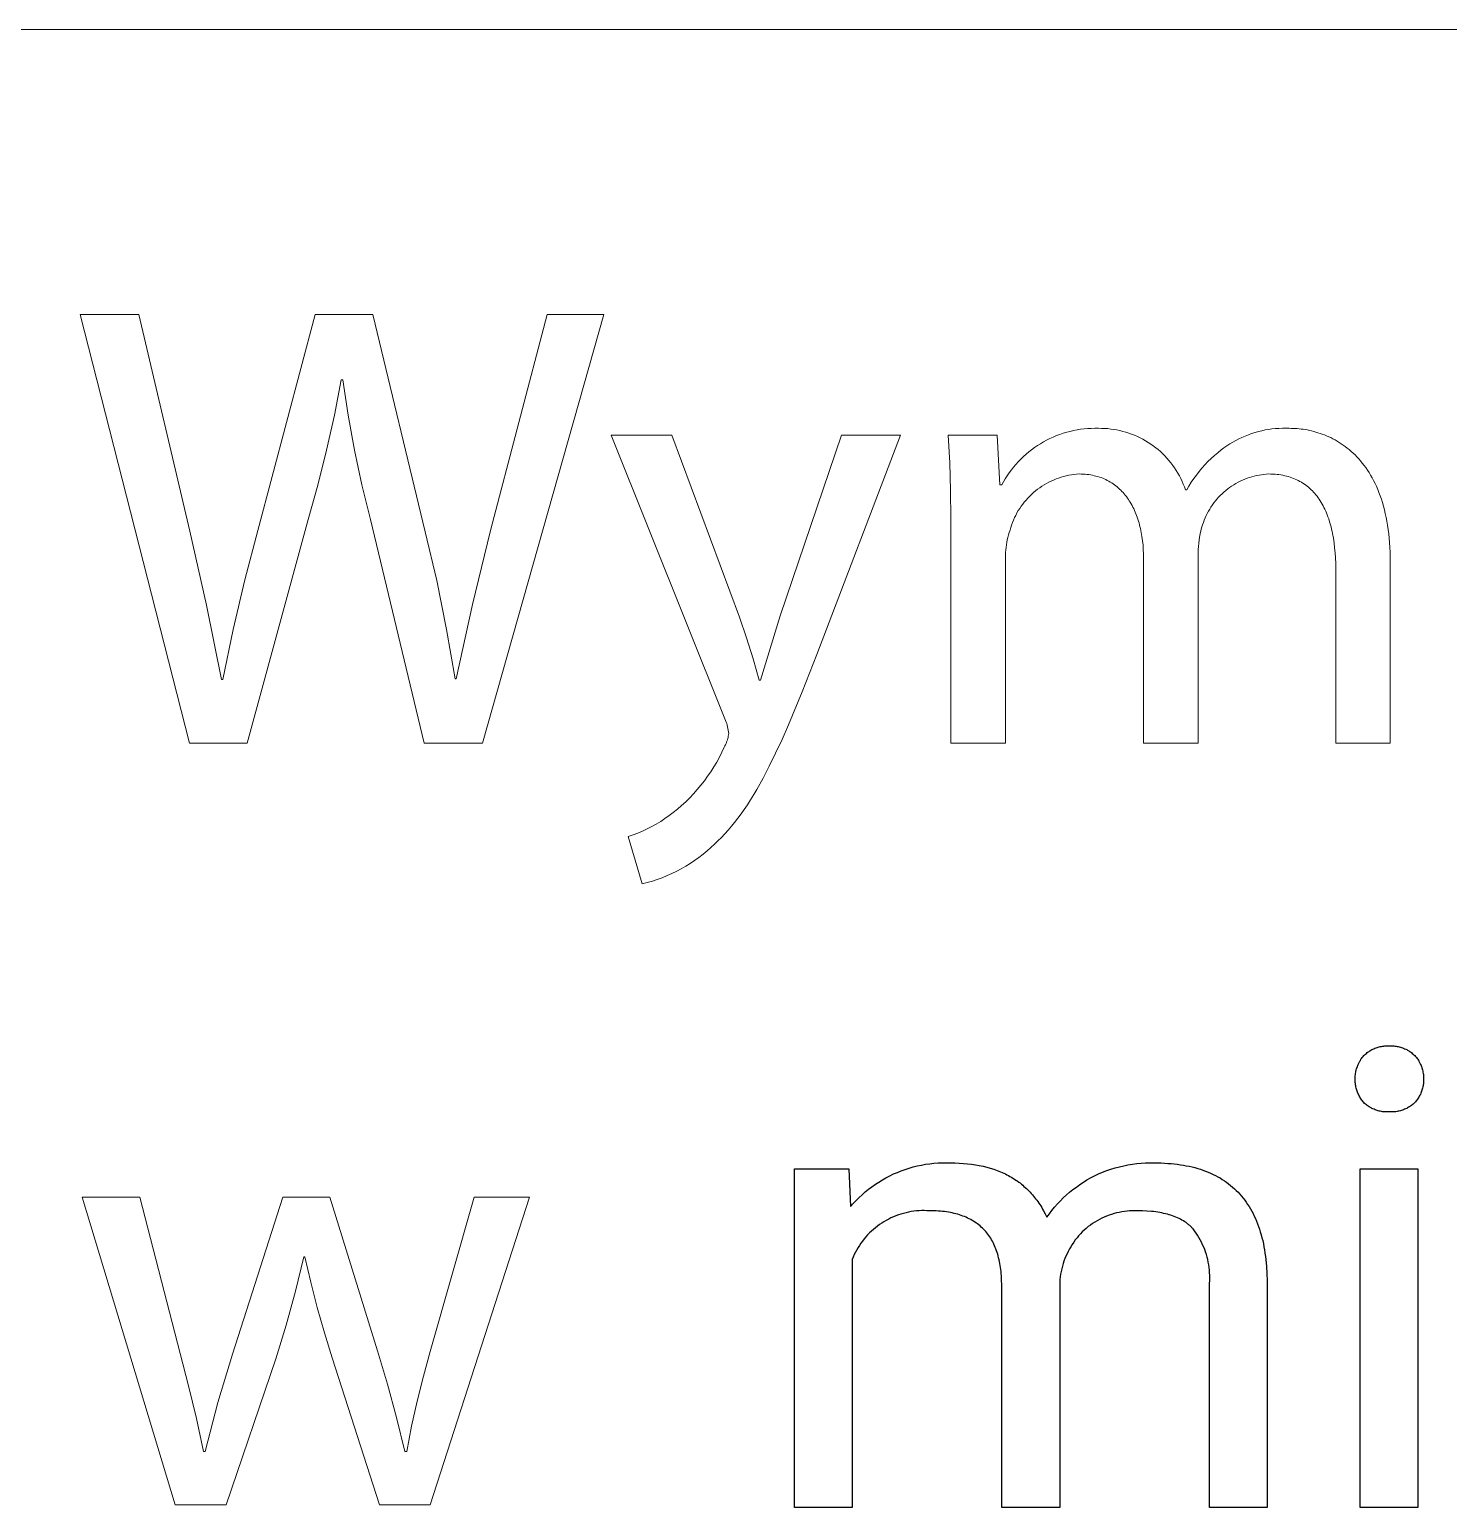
# Model space of a CAD drawing. Header units: millimetres. Extents: x 974 to 5700, y -47 to 3256.
# Drawn here: x 5306.8 to 5412.4, y 371.8 to 481.8 of the extents above; entities that cross this region are included whole.
import ezdxf

# ---------------------------------------------------------------- set-up
doc = ezdxf.new("R2010")
doc.units = ezdxf.units.MM
doc.header["$MEASUREMENT"] = 0
doc.layers.add('Domyślny', color=7, linetype='Continuous', true_color=0x000000)

msp = doc.modelspace()

# ---------------------------------------------------------------- linework, layer by layer
at = {"layer": 'Domyślny', "color": 18, "lineweight": 15, "true_color": 0x000000}
for p, q in [((5695.7, 481.77), (3913.94, 481.77)), ((5318.7, 428.69), (5310.59, 460.58)), ((5310.59, 460.58), (5314.95, 460.58)), ((5314.95, 460.58), (5318.73, 444.45)), ((5323.8, 444.5), (5328.06, 460.58)), ((5328.06, 460.58), (5332.36, 460.58)), ((5332.36, 460.58), (5336.25, 444.4)), ((5349.53, 460.58), (5340.5, 428.69)), ((5341.11, 444.5), (5345.31, 460.58)), ((5345.31, 460.58), (5349.53, 460.58)), ((5330, 455.7), (5329.49, 453.08)), ((5330.11, 455.7), (5330, 455.7)), ((5330.51, 453.08), (5330.11, 455.7)), ((5329.49, 453.08), (5328.91, 450.47)), ((5330.99, 450.48), (5330.51, 453.08)), ((5383.96, 451.81), (5384.21, 451.88)), ((5384.21, 451.88), (5384.47, 451.94)), ((5384.47, 451.94), (5384.73, 451.99)), ((5384.73, 451.99), (5385, 452.03)), ((5385, 452.03), (5385.26, 452.06)), ((5385.26, 452.06), (5385.53, 452.09)), ((5385.53, 452.09), (5385.79, 452.1)), ((5385.79, 452.1), (5386.06, 452.11)), ((5386.06, 452.11), (5386.33, 452.11)), ((5386.33, 452.11), (5386.55, 452.1)), ((5386.55, 452.1), (5386.78, 452.1)), ((5386.78, 452.1), (5387.01, 452.08)), ((5387.01, 452.08), (5387.24, 452.05)), ((5387.24, 452.05), (5387.47, 452.02)), ((5387.47, 452.02), (5387.69, 451.98)), ((5387.69, 451.98), (5387.92, 451.94)), ((5387.92, 451.94), (5388.14, 451.88)), ((5388.14, 451.88), (5388.36, 451.82)), ((5397.97, 451.79), (5398.22, 451.86)), ((5398.22, 451.86), (5398.47, 451.92)), ((5398.47, 451.92), (5398.72, 451.98)), ((5398.72, 451.98), (5398.98, 452.02)), ((5398.98, 452.02), (5399.23, 452.06)), ((5399.23, 452.06), (5399.49, 452.08)), ((5399.49, 452.08), (5399.75, 452.1)), ((5399.75, 452.1), (5400.01, 452.11)), ((5400.01, 452.11), (5400.26, 452.11)), ((5400.26, 452.11), (5400.52, 452.11)), ((5400.52, 452.11), (5400.67, 452.1)), ((5400.67, 452.1), (5400.81, 452.1)), ((5400.81, 452.1), (5400.96, 452.09)), ((5400.96, 452.09), (5401.11, 452.08)), ((5401.11, 452.08), (5401.26, 452.07)), ((5401.26, 452.07), (5401.41, 452.05)), ((5401.41, 452.05), (5401.56, 452.03)), ((5401.56, 452.03), (5401.71, 452.01)), ((5401.71, 452.01), (5401.87, 451.98)), ((5401.87, 451.98), (5402.02, 451.95)), ((5402.02, 451.95), (5402.18, 451.91)), ((5402.18, 451.91), (5402.34, 451.87)), ((5402.34, 451.87), (5402.5, 451.83)), ((5402.5, 451.83), (5402.65, 451.78)), ((5358.54, 430.49), (5350.07, 451.59)), ((5350.07, 451.59), (5354.6, 451.59)), ((5354.6, 451.59), (5359.62, 438.06)), ((5362.66, 438.15), (5367.21, 451.59)), ((5371.6, 451.59), (5365.37, 435.27)), ((5367.21, 451.59), (5371.6, 451.59)), ((5375.27, 449.54), (5375.15, 451.6)), ((5375.15, 451.6), (5378.8, 451.6)), ((5378.8, 451.6), (5378.98, 447.89)), ((5381.56, 450.67), (5381.78, 450.82)), ((5381.78, 450.82), (5382.01, 450.96)), ((5382.01, 450.96), (5382.24, 451.1)), ((5382.24, 451.1), (5382.47, 451.22)), ((5382.47, 451.22), (5382.71, 451.34)), ((5382.71, 451.34), (5382.95, 451.45)), ((5382.95, 451.45), (5383.2, 451.56)), ((5383.2, 451.56), (5383.45, 451.65)), ((5383.45, 451.65), (5383.7, 451.74)), ((5383.7, 451.74), (5383.96, 451.81)), ((5388.36, 451.82), (5388.58, 451.75)), ((5388.58, 451.75), (5388.79, 451.67)), ((5388.79, 451.67), (5389.01, 451.59)), ((5389.01, 451.59), (5389.22, 451.5)), ((5389.22, 451.5), (5389.42, 451.4)), ((5389.42, 451.4), (5389.62, 451.29)), ((5389.62, 451.29), (5389.82, 451.18)), ((5389.82, 451.18), (5390.02, 451.06)), ((5390.02, 451.06), (5390.21, 450.93)), ((5390.21, 450.93), (5390.4, 450.8)), ((5390.4, 450.8), (5390.58, 450.66)), ((5395.66, 450.65), (5395.87, 450.8)), ((5395.87, 450.8), (5396.09, 450.94)), ((5396.09, 450.94), (5396.31, 451.08)), ((5396.31, 451.08), (5396.54, 451.2)), ((5396.54, 451.2), (5396.77, 451.32)), ((5396.77, 451.32), (5397, 451.43)), ((5397, 451.43), (5397.24, 451.53)), ((5397.24, 451.53), (5397.48, 451.63)), ((5397.48, 451.63), (5397.72, 451.71)), ((5397.72, 451.71), (5397.97, 451.79)), ((5402.65, 451.78), (5402.81, 451.73)), ((5402.81, 451.73), (5402.97, 451.67)), ((5402.97, 451.67), (5403.13, 451.61)), ((5403.13, 451.61), (5403.29, 451.55)), ((5403.29, 451.55), (5403.45, 451.48)), ((5403.45, 451.48), (5403.6, 451.41)), ((5403.6, 451.41), (5403.76, 451.33)), ((5403.76, 451.33), (5403.92, 451.24)), ((5403.92, 451.24), (5404.07, 451.16)), ((5404.07, 451.16), (5404.23, 451.06)), ((5404.23, 451.06), (5404.38, 450.96)), ((5404.38, 450.96), (5404.53, 450.86)), ((5404.53, 450.86), (5404.68, 450.75)), ((5404.68, 450.75), (5404.83, 450.64)), ((5328.91, 450.47), (5328.26, 447.88)), ((5331.54, 447.89), (5330.99, 450.48)), ((5380.36, 449.62), (5380.55, 449.81)), ((5380.55, 449.81), (5380.74, 450)), ((5380.74, 450), (5380.94, 450.18)), ((5380.94, 450.18), (5381.14, 450.35)), ((5381.14, 450.35), (5381.35, 450.51)), ((5381.35, 450.51), (5381.56, 450.67)), ((5390.58, 450.66), (5390.76, 450.52)), ((5390.76, 450.52), (5390.93, 450.37)), ((5390.93, 450.37), (5391.1, 450.21)), ((5391.1, 450.21), (5391.26, 450.05)), ((5391.26, 450.05), (5391.42, 449.88)), ((5391.42, 449.88), (5391.57, 449.71)), ((5391.57, 449.71), (5391.71, 449.53)), ((5394.24, 449.39), (5394.47, 449.63)), ((5394.47, 449.63), (5394.7, 449.86)), ((5394.7, 449.86), (5394.95, 450.08)), ((5394.95, 450.08), (5395.2, 450.29)), ((5395.2, 450.29), (5395.45, 450.5)), ((5395.45, 450.5), (5395.66, 450.65)), ((5404.83, 450.64), (5404.98, 450.52)), ((5404.98, 450.52), (5405.12, 450.39)), ((5405.12, 450.39), (5405.27, 450.26)), ((5405.27, 450.26), (5405.41, 450.13)), ((5405.41, 450.13), (5405.55, 449.98)), ((5405.55, 449.98), (5405.69, 449.84)), ((5405.69, 449.84), (5405.82, 449.68)), ((5405.82, 449.68), (5405.95, 449.52)), ((5375.33, 447.47), (5375.27, 449.54)), ((5379.39, 448.35), (5379.54, 448.58)), ((5379.54, 448.58), (5379.69, 448.8)), ((5379.69, 448.8), (5379.85, 449.01)), ((5379.85, 449.01), (5380.01, 449.22)), ((5380.01, 449.22), (5380.18, 449.42)), ((5380.18, 449.42), (5380.36, 449.62)), ((5383.92, 448.57), (5383.73, 448.52)), ((5384.11, 448.61), (5383.92, 448.57)), ((5384.31, 448.64), (5384.11, 448.61)), ((5384.5, 448.67), (5384.31, 448.64)), ((5384.7, 448.69), (5384.5, 448.67)), ((5384.89, 448.71), (5384.7, 448.69)), ((5385.04, 448.7), (5384.89, 448.71)), ((5385.19, 448.7), (5385.04, 448.7)), ((5385.33, 448.69), (5385.19, 448.7)), ((5385.47, 448.67), (5385.33, 448.69)), ((5385.61, 448.66), (5385.47, 448.67)), ((5385.75, 448.64), (5385.61, 448.66)), ((5385.88, 448.61), (5385.75, 448.64)), ((5386.01, 448.58), (5385.88, 448.61)), ((5386.14, 448.55), (5386.01, 448.58)), ((5386.27, 448.52), (5386.14, 448.55)), ((5391.71, 449.53), (5391.85, 449.35)), ((5391.85, 449.35), (5391.98, 449.16)), ((5391.98, 449.16), (5392.11, 448.97)), ((5392.11, 448.97), (5392.23, 448.77)), ((5392.23, 448.77), (5392.34, 448.57)), ((5392.34, 448.57), (5392.44, 448.37)), ((5393.41, 448.36), (5393.61, 448.63)), ((5393.61, 448.63), (5393.81, 448.89)), ((5393.81, 448.89), (5394.02, 449.14)), ((5394.02, 449.14), (5394.24, 449.39)), ((5397.91, 448.55), (5397.73, 448.5)), ((5398.09, 448.59), (5397.91, 448.55)), ((5398.27, 448.63), (5398.09, 448.59)), ((5398.45, 448.65), (5398.27, 448.63)), ((5398.63, 448.68), (5398.45, 448.65)), ((5398.81, 448.69), (5398.63, 448.68)), ((5399, 448.71), (5398.81, 448.69)), ((5399.15, 448.7), (5399, 448.71)), ((5399.31, 448.7), (5399.15, 448.7)), ((5399.46, 448.69), (5399.31, 448.7)), ((5399.61, 448.67), (5399.46, 448.69)), ((5399.75, 448.66), (5399.61, 448.67)), ((5399.9, 448.64), (5399.75, 448.66)), ((5400.04, 448.61), (5399.9, 448.64)), ((5400.18, 448.58), (5400.04, 448.61)), ((5400.31, 448.55), (5400.18, 448.58)), ((5400.45, 448.51), (5400.31, 448.55)), ((5405.95, 449.52), (5406.08, 449.35)), ((5406.08, 449.35), (5406.21, 449.18)), ((5406.21, 449.18), (5406.33, 449)), ((5406.33, 449), (5406.45, 448.82)), ((5406.45, 448.82), (5406.57, 448.62)), ((5406.57, 448.62), (5406.68, 448.42)), ((5328.26, 447.88), (5327.54, 445.31)), ((5332.17, 445.31), (5331.54, 447.89)), ((5375.34, 445.4), (5375.33, 447.47)), ((5378.98, 447.89), (5379.13, 447.89)), ((5379.13, 447.89), (5379.26, 448.12)), ((5379.26, 448.12), (5379.39, 448.35)), ((5381.65, 447.45), (5381.49, 447.33)), ((5381.8, 447.57), (5381.65, 447.45)), ((5381.96, 447.69), (5381.8, 447.57)), ((5382.12, 447.8), (5381.96, 447.69)), ((5382.29, 447.9), (5382.12, 447.8)), ((5382.46, 448), (5382.29, 447.9)), ((5382.63, 448.09), (5382.46, 448)), ((5382.81, 448.18), (5382.63, 448.09)), ((5382.99, 448.26), (5382.81, 448.18)), ((5383.17, 448.34), (5382.99, 448.26)), ((5383.36, 448.4), (5383.17, 448.34)), ((5383.54, 448.46), (5383.36, 448.4)), ((5383.73, 448.52), (5383.54, 448.46)), ((5386.39, 448.48), (5386.27, 448.52)), ((5386.52, 448.44), (5386.39, 448.48)), ((5386.64, 448.39), (5386.52, 448.44)), ((5386.75, 448.34), (5386.64, 448.39)), ((5386.87, 448.29), (5386.75, 448.34)), ((5386.98, 448.23), (5386.87, 448.29)), ((5387.09, 448.17), (5386.98, 448.23)), ((5387.2, 448.11), (5387.09, 448.17)), ((5387.31, 448.05), (5387.2, 448.11)), ((5387.41, 447.98), (5387.31, 448.05)), ((5387.51, 447.91), (5387.41, 447.98)), ((5387.61, 447.83), (5387.51, 447.91)), ((5387.71, 447.75), (5387.61, 447.83)), ((5387.8, 447.67), (5387.71, 447.75)), ((5387.9, 447.59), (5387.8, 447.67)), ((5387.99, 447.5), (5387.9, 447.59)), ((5388.07, 447.41), (5387.99, 447.5)), ((5392.44, 448.37), (5392.54, 448.16)), ((5392.54, 448.16), (5392.63, 447.95)), ((5392.63, 447.95), (5392.72, 447.74)), ((5392.72, 447.74), (5392.79, 447.53)), ((5392.79, 447.53), (5392.89, 447.53)), ((5392.89, 447.53), (5393.05, 447.81)), ((5393.05, 447.81), (5393.23, 448.09)), ((5393.23, 448.09), (5393.41, 448.36)), ((5395.79, 447.48), (5395.65, 447.36)), ((5395.94, 447.6), (5395.79, 447.48)), ((5396.08, 447.7), (5395.94, 447.6)), ((5396.23, 447.81), (5396.08, 447.7)), ((5396.39, 447.91), (5396.23, 447.81)), ((5396.55, 448), (5396.39, 447.91)), ((5396.71, 448.09), (5396.55, 448)), ((5396.87, 448.17), (5396.71, 448.09)), ((5397.04, 448.25), (5396.87, 448.17)), ((5397.21, 448.32), (5397.04, 448.25)), ((5397.38, 448.39), (5397.21, 448.32)), ((5397.55, 448.45), (5397.38, 448.39)), ((5397.73, 448.5), (5397.55, 448.45)), ((5400.58, 448.47), (5400.45, 448.51)), ((5400.71, 448.43), (5400.58, 448.47)), ((5400.83, 448.38), (5400.71, 448.43)), ((5400.96, 448.33), (5400.83, 448.38)), ((5401.08, 448.28), (5400.96, 448.33)), ((5401.19, 448.22), (5401.08, 448.28)), ((5401.31, 448.16), (5401.19, 448.22)), ((5401.42, 448.1), (5401.31, 448.16)), ((5401.53, 448.03), (5401.42, 448.1)), ((5401.64, 447.95), (5401.53, 448.03)), ((5401.75, 447.88), (5401.64, 447.95)), ((5401.85, 447.8), (5401.75, 447.88)), ((5401.95, 447.72), (5401.85, 447.8)), ((5402.05, 447.63), (5401.95, 447.72)), ((5402.15, 447.54), (5402.05, 447.63)), ((5402.24, 447.45), (5402.15, 447.54)), ((5402.33, 447.36), (5402.24, 447.45)), ((5406.68, 448.42), (5406.79, 448.22)), ((5406.79, 448.22), (5406.9, 448.01)), ((5406.9, 448.01), (5407, 447.79)), ((5407, 447.79), (5407.1, 447.56)), ((5407.1, 447.56), (5407.19, 447.33)), ((5380.69, 446.46), (5380.58, 446.31)), ((5380.81, 446.62), (5380.69, 446.46)), ((5380.94, 446.77), (5380.81, 446.62)), ((5381.07, 446.92), (5380.94, 446.77)), ((5381.21, 447.06), (5381.07, 446.92)), ((5381.35, 447.19), (5381.21, 447.06)), ((5381.49, 447.33), (5381.35, 447.19)), ((5388.16, 447.32), (5388.07, 447.41)), ((5388.24, 447.23), (5388.16, 447.32)), ((5388.32, 447.13), (5388.24, 447.23)), ((5388.4, 447.03), (5388.32, 447.13)), ((5388.48, 446.92), (5388.4, 447.03)), ((5388.55, 446.82), (5388.48, 446.92)), ((5388.62, 446.71), (5388.55, 446.82)), ((5388.69, 446.6), (5388.62, 446.71)), ((5388.76, 446.48), (5388.69, 446.6)), ((5388.82, 446.37), (5388.76, 446.48)), ((5388.89, 446.25), (5388.82, 446.37)), ((5394.8, 446.41), (5394.69, 446.25)), ((5394.9, 446.55), (5394.8, 446.41)), ((5395.02, 446.7), (5394.9, 446.55)), ((5395.14, 446.84), (5395.02, 446.7)), ((5395.26, 446.98), (5395.14, 446.84)), ((5395.38, 447.11), (5395.26, 446.98)), ((5395.52, 447.24), (5395.38, 447.11)), ((5395.65, 447.36), (5395.52, 447.24)), ((5402.42, 447.26), (5402.33, 447.36)), ((5402.5, 447.15), (5402.42, 447.26)), ((5402.59, 447.05), (5402.5, 447.15)), ((5402.67, 446.94), (5402.59, 447.05)), ((5402.75, 446.83), (5402.67, 446.94)), ((5402.82, 446.71), (5402.75, 446.83)), ((5402.9, 446.59), (5402.82, 446.71)), ((5402.97, 446.47), (5402.9, 446.59)), ((5403.03, 446.35), (5402.97, 446.47)), ((5403.1, 446.22), (5403.03, 446.35)), ((5407.19, 447.33), (5407.28, 447.09)), ((5407.28, 447.09), (5407.37, 446.84)), ((5407.37, 446.84), (5407.45, 446.58)), ((5407.45, 446.58), (5407.53, 446.32)), ((5327.54, 445.31), (5322.99, 428.69)), ((5336.18, 428.69), (5332.17, 445.31)), ((5375.34, 428.68), (5375.34, 445.4)), ((5380, 445.28), (5379.93, 445.09)), ((5380.08, 445.46), (5380, 445.28)), ((5380.17, 445.63), (5380.08, 445.46)), ((5380.26, 445.81), (5380.17, 445.63)), ((5380.36, 445.98), (5380.26, 445.81)), ((5380.47, 446.14), (5380.36, 445.98)), ((5380.58, 446.31), (5380.47, 446.14)), ((5388.95, 446.13), (5388.89, 446.25)), ((5389, 446), (5388.95, 446.13)), ((5389.06, 445.88), (5389, 446)), ((5389.11, 445.75), (5389.06, 445.88)), ((5389.16, 445.62), (5389.11, 445.75)), ((5389.21, 445.49), (5389.16, 445.62)), ((5389.25, 445.35), (5389.21, 445.49)), ((5389.3, 445.21), (5389.25, 445.35)), ((5394.19, 445.27), (5394.13, 445.1)), ((5394.26, 445.44), (5394.19, 445.27)), ((5394.34, 445.61), (5394.26, 445.44)), ((5394.42, 445.78), (5394.34, 445.61)), ((5394.5, 445.94), (5394.42, 445.78)), ((5394.6, 446.1), (5394.5, 445.94)), ((5394.69, 446.25), (5394.6, 446.1)), ((5403.16, 446.09), (5403.1, 446.22)), ((5403.23, 445.95), (5403.16, 446.09)), ((5403.28, 445.82), (5403.23, 445.95)), ((5403.34, 445.67), (5403.28, 445.82)), ((5403.39, 445.53), (5403.34, 445.67)), ((5403.45, 445.38), (5403.39, 445.53)), ((5403.49, 445.24), (5403.45, 445.38)), ((5403.54, 445.08), (5403.49, 445.24)), ((5407.53, 446.32), (5407.6, 446.05)), ((5407.6, 446.05), (5407.66, 445.77)), ((5407.66, 445.77), (5407.72, 445.48)), ((5407.72, 445.48), (5407.78, 445.19)), ((5318.73, 444.45), (5319.98, 438.95)), ((5322.82, 440.83), (5323.8, 444.5)), ((5336.25, 444.4), (5337.1, 440.78)), ((5339.76, 439), (5341.11, 444.5)), ((5379.63, 444.18), (5379.58, 443.99)), ((5379.69, 444.36), (5379.63, 444.18)), ((5379.75, 444.53), (5379.69, 444.36)), ((5379.8, 444.72), (5379.75, 444.53)), ((5379.86, 444.91), (5379.8, 444.72)), ((5379.93, 445.09), (5379.86, 444.91)), ((5389.34, 445.08), (5389.3, 445.21)), ((5389.38, 444.93), (5389.34, 445.08)), ((5389.41, 444.79), (5389.38, 444.93)), ((5389.45, 444.65), (5389.41, 444.79)), ((5389.48, 444.5), (5389.45, 444.65)), ((5389.51, 444.35), (5389.48, 444.5)), ((5389.56, 444.05), (5389.51, 444.35)), ((5393.89, 444.25), (5393.85, 444.02)), ((5393.95, 444.48), (5393.89, 444.25)), ((5394, 444.7), (5393.95, 444.48)), ((5394.07, 444.93), (5394, 444.7)), ((5394.13, 445.1), (5394.07, 444.93)), ((5403.59, 444.93), (5403.54, 445.08)), ((5403.63, 444.77), (5403.59, 444.93)), ((5403.67, 444.61), (5403.63, 444.77)), ((5403.7, 444.44), (5403.67, 444.61)), ((5403.74, 444.28), (5403.7, 444.44)), ((5403.8, 443.94), (5403.74, 444.28)), ((5407.78, 445.19), (5407.83, 444.89)), ((5407.83, 444.89), (5407.88, 444.58)), ((5407.88, 444.58), (5407.92, 444.26)), ((5407.92, 444.26), (5407.95, 443.93)), ((5379.43, 443.07), (5379.42, 442.88)), ((5379.45, 443.25), (5379.43, 443.07)), ((5379.48, 443.44), (5379.45, 443.25)), ((5379.51, 443.63), (5379.48, 443.44)), ((5379.54, 443.81), (5379.51, 443.63)), ((5379.58, 443.99), (5379.54, 443.81)), ((5389.6, 443.73), (5389.56, 444.05)), ((5389.64, 443.42), (5389.6, 443.73)), ((5389.66, 443.09), (5389.64, 443.42)), ((5389.67, 442.76), (5389.66, 443.09)), ((5393.75, 443.08), (5393.74, 442.85)), ((5393.76, 443.32), (5393.75, 443.08)), ((5393.78, 443.55), (5393.76, 443.32)), ((5393.81, 443.79), (5393.78, 443.55)), ((5393.85, 444.02), (5393.81, 443.79)), ((5403.85, 443.58), (5403.8, 443.94)), ((5403.89, 443.22), (5403.85, 443.58)), ((5403.93, 442.84), (5403.89, 443.22)), ((5407.95, 443.93), (5407.98, 443.6)), ((5407.98, 443.6), (5408, 443.25)), ((5408, 443.25), (5408.02, 442.9)), ((5379.42, 442.88), (5379.42, 442.69)), ((5379.42, 442.69), (5379.42, 442.5)), ((5379.42, 442.5), (5379.42, 428.68)), ((5389.68, 442.43), (5389.67, 442.76)), ((5389.68, 428.68), (5389.68, 442.43)), ((5393.74, 442.85), (5393.74, 428.68)), ((5403.95, 442.46), (5403.93, 442.84)), ((5403.97, 442.06), (5403.95, 442.46)), ((5403.97, 441.65), (5403.97, 442.06)), ((5408.02, 442.9), (5408.03, 442.54)), ((5408.03, 442.54), (5408.03, 442.17)), ((5408.03, 442.17), (5408.03, 428.68)), ((5321.95, 437.14), (5322.82, 440.83)), ((5403.97, 428.68), (5403.97, 441.65)), ((5337.1, 440.78), (5337.84, 437.14)), ((5319.98, 438.95), (5321.09, 433.43)), ((5338.56, 433.48), (5339.76, 439)), ((5359.62, 438.06), (5360.15, 436.51)), ((5361.18, 433.38), (5362.66, 438.15)), ((5321.18, 433.43), (5321.95, 437.14)), ((5337.84, 437.14), (5338.47, 433.48)), ((5360.15, 436.51), (5360.64, 434.95)), ((5360.64, 434.95), (5361.09, 433.38)), ((5365.37, 435.27), (5364.29, 432.5)), ((5321.09, 433.43), (5321.18, 433.43)), ((5338.47, 433.48), (5338.56, 433.48)), ((5361.09, 433.38), (5361.18, 433.38)), ((5364.29, 432.5), (5363.28, 430.06)), ((5358.59, 430.37), (5358.54, 430.49)), ((5358.63, 430.25), (5358.59, 430.37)), ((5358.67, 430.14), (5358.63, 430.25)), ((5358.71, 430.02), (5358.67, 430.14)), ((5358.74, 429.89), (5358.71, 430.02)), ((5358.76, 429.77), (5358.74, 429.89)), ((5363.28, 430.06), (5362.79, 428.96)), ((5358.62, 428.65), (5358.66, 428.74)), ((5358.66, 428.74), (5358.69, 428.84)), ((5358.69, 428.84), (5358.72, 428.93)), ((5358.72, 428.93), (5358.75, 429.02)), ((5358.75, 429.02), (5358.77, 429.11)), ((5358.79, 429.65), (5358.76, 429.77)), ((5358.77, 429.11), (5358.79, 429.21)), ((5358.81, 429.53), (5358.79, 429.65)), ((5358.79, 429.21), (5358.81, 429.3)), ((5358.82, 429.4), (5358.81, 429.53)), ((5358.81, 429.3), (5358.82, 429.4)), ((5362.79, 428.96), (5362.31, 427.93)), ((5322.99, 428.69), (5318.7, 428.69)), ((5340.5, 428.69), (5336.18, 428.69)), ((5357.93, 427.28), (5358.13, 427.64)), ((5358.13, 427.64), (5358.32, 428.01)), ((5358.32, 428.01), (5358.49, 428.39)), ((5358.49, 428.39), (5358.54, 428.48)), ((5358.54, 428.48), (5358.58, 428.57)), ((5358.58, 428.57), (5358.62, 428.65)), ((5362.31, 427.93), (5361.84, 426.97)), ((5379.42, 428.68), (5375.34, 428.68)), ((5393.74, 428.68), (5389.68, 428.68)), ((5408.03, 428.68), (5403.97, 428.68)), ((5357.25, 426.22), (5357.49, 426.56)), ((5357.49, 426.56), (5357.71, 426.92)), ((5357.71, 426.92), (5357.93, 427.28)), ((5361.84, 426.97), (5361.38, 426.08)), ((5356.48, 425.23), (5356.75, 425.55)), ((5356.75, 425.55), (5357.01, 425.88)), ((5357.01, 425.88), (5357.25, 426.22)), ((5361.38, 426.08), (5360.91, 425.25)), ((5355.62, 424.32), (5355.92, 424.62)), ((5355.92, 424.62), (5356.21, 424.92)), ((5356.21, 424.92), (5356.48, 425.23)), ((5360.45, 424.48), (5360.21, 424.11)), ((5360.68, 424.86), (5360.45, 424.48)), ((5360.91, 425.25), (5360.68, 424.86)), ((5354.08, 423.08), (5354.4, 423.3)), ((5354.4, 423.3), (5354.7, 423.53)), ((5354.7, 423.53), (5355, 423.77)), ((5355, 423.77), (5355.31, 424.04)), ((5355.31, 424.04), (5355.62, 424.32)), ((5359.74, 423.43), (5359.5, 423.1)), ((5359.98, 423.76), (5359.74, 423.43)), ((5360.21, 424.11), (5359.98, 423.76)), ((5352.06, 422), (5352.41, 422.15)), ((5352.41, 422.15), (5352.76, 422.31)), ((5352.76, 422.31), (5353.1, 422.49)), ((5353.1, 422.49), (5353.43, 422.67)), ((5353.43, 422.67), (5353.76, 422.87)), ((5353.76, 422.87), (5354.08, 423.08)), ((5358.78, 422.21), (5358.53, 421.93)), ((5359.02, 422.5), (5358.78, 422.21)), ((5359.26, 422.79), (5359.02, 422.5)), ((5359.5, 423.1), (5359.26, 422.79)), ((5351.35, 421.74), (5351.71, 421.86)), ((5352.38, 418.23), (5351.35, 421.74)), ((5351.71, 421.86), (5352.06, 422)), ((5357.76, 421.17), (5357.5, 420.93)), ((5358.02, 421.41), (5357.76, 421.17)), ((5358.28, 421.67), (5358.02, 421.41)), ((5358.53, 421.93), (5358.28, 421.67)), ((5356.28, 419.96), (5355.96, 419.74)), ((5356.6, 420.18), (5356.28, 419.96)), ((5356.91, 420.42), (5356.6, 420.18)), ((5357.21, 420.67), (5356.91, 420.42)), ((5357.5, 420.93), (5357.21, 420.67)), ((5354.59, 418.99), (5354.24, 418.83)), ((5354.95, 419.16), (5354.59, 418.99)), ((5355.29, 419.34), (5354.95, 419.16)), ((5355.63, 419.53), (5355.29, 419.34)), ((5355.96, 419.74), (5355.63, 419.53)), ((5352.76, 418.32), (5352.38, 418.23)), ((5353.14, 418.43), (5352.76, 418.32)), ((5353.51, 418.55), (5353.14, 418.43)), ((5353.88, 418.68), (5353.51, 418.55)), ((5354.24, 418.83), (5353.88, 418.68)), ((5317.65, 372.02), (5310.74, 394.92)), ((5310.74, 394.92), (5315.01, 394.92)), ((5315.01, 394.92), (5318.02, 383.29)), ((5321.9, 383.24), (5325.65, 394.92)), ((5325.65, 394.92), (5329.14, 394.92)), ((5329.14, 394.92), (5332.69, 383.48)), ((5336.62, 383.43), (5339.88, 394.92)), ((5344, 394.92), (5336.62, 372.02)), ((5339.88, 394.92), (5344, 394.92)), ((5327.21, 390.48), (5326.6, 387.93)), ((5327.3, 390.48), (5327.21, 390.48)), ((5327.73, 388.58), (5327.3, 390.48)), ((5328.22, 386.7), (5327.73, 388.58)), ((5326.6, 387.93), (5325.91, 385.4)), ((5328.75, 384.82), (5328.22, 386.7)), ((5325.91, 385.4), (5325.13, 382.9)), ((5329.33, 382.96), (5328.75, 384.82)), ((5318.02, 383.29), (5318.65, 380.88)), ((5320.83, 379.64), (5321.9, 383.24)), ((5325.13, 382.9), (5321.43, 372.02)), ((5332.84, 372.02), (5329.33, 382.96)), ((5332.69, 383.48), (5333.44, 381.01)), ((5336.11, 381.59), (5336.62, 383.43)), ((5335.64, 379.74), (5336.11, 381.59)), ((5318.65, 380.88), (5319.23, 378.45)), ((5333.44, 381.01), (5334.12, 378.52)), ((5319.87, 376), (5320.83, 379.64)), ((5335.23, 377.88), (5335.64, 379.74)), ((5319.23, 378.45), (5319.75, 376)), ((5334.12, 378.52), (5334.73, 376)), ((5334.87, 376), (5335.23, 377.88)), ((5319.75, 376), (5319.87, 376)), ((5334.73, 376), (5334.87, 376)), ((5321.43, 372.02), (5317.65, 372.02)), ((5336.62, 372.02), (5332.84, 372.02))]:
    msp.add_line(p, q, dxfattribs=at)
at = {"layer": 'Domyślny'}
for p, q in [((5406.25, 405.61), (5406.31, 405.67)), ((5406.31, 405.67), (5406.38, 405.72)), ((5406.38, 405.72), (5406.45, 405.76)), ((5406.45, 405.76), (5406.52, 405.81)), ((5406.52, 405.81), (5406.59, 405.85)), ((5406.59, 405.85), (5406.66, 405.89)), ((5406.66, 405.89), (5406.74, 405.93)), ((5406.74, 405.93), (5406.81, 405.96)), ((5406.81, 405.96), (5406.89, 406)), ((5406.89, 406), (5406.97, 406.03)), ((5406.97, 406.03), (5407.05, 406.05)), ((5407.05, 406.05), (5407.13, 406.08)), ((5407.13, 406.08), (5407.21, 406.1)), ((5407.21, 406.1), (5407.29, 406.12)), ((5407.29, 406.12), (5407.37, 406.13)), ((5407.37, 406.13), (5407.45, 406.14)), ((5407.45, 406.14), (5407.54, 406.15)), ((5407.54, 406.15), (5407.62, 406.16)), ((5407.62, 406.16), (5407.7, 406.17)), ((5407.7, 406.17), (5407.79, 406.17)), ((5407.79, 406.17), (5407.87, 406.17)), ((5407.87, 406.17), (5407.95, 406.16)), ((5407.95, 406.16), (5408.04, 406.17)), ((5408.04, 406.17), (5408.12, 406.17)), ((5408.12, 406.17), (5408.21, 406.17)), ((5408.21, 406.17), (5408.29, 406.16)), ((5408.29, 406.16), (5408.37, 406.15)), ((5408.37, 406.15), (5408.46, 406.14)), ((5408.46, 406.14), (5408.54, 406.13)), ((5408.54, 406.13), (5408.62, 406.12)), ((5408.62, 406.12), (5408.7, 406.1)), ((5408.7, 406.1), (5408.78, 406.08)), ((5408.78, 406.08), (5408.86, 406.05)), ((5408.86, 406.05), (5408.94, 406.02)), ((5408.94, 406.02), (5409.02, 406)), ((5409.02, 406), (5409.1, 405.96)), ((5409.1, 405.96), (5409.18, 405.93)), ((5409.18, 405.93), (5409.25, 405.89)), ((5409.25, 405.89), (5409.32, 405.85)), ((5409.32, 405.85), (5409.4, 405.81)), ((5409.4, 405.81), (5409.47, 405.76)), ((5409.47, 405.76), (5409.54, 405.72)), ((5409.54, 405.72), (5409.6, 405.67)), ((5409.6, 405.67), (5409.67, 405.61)), ((5405.55, 404.54), (5405.58, 404.62)), ((5405.58, 404.62), (5405.61, 404.71)), ((5405.61, 404.71), (5405.64, 404.79)), ((5405.64, 404.79), (5405.68, 404.87)), ((5405.68, 404.87), (5405.72, 404.94)), ((5405.72, 404.94), (5405.76, 405.02)), ((5405.76, 405.02), (5405.81, 405.09)), ((5405.81, 405.09), (5405.85, 405.17)), ((5405.85, 405.17), (5405.9, 405.24)), ((5405.9, 405.24), (5405.95, 405.31)), ((5405.95, 405.31), (5406.01, 405.38)), ((5406.01, 405.38), (5406.06, 405.44)), ((5406.06, 405.44), (5406.12, 405.5)), ((5406.12, 405.5), (5406.19, 405.56)), ((5406.19, 405.56), (5406.25, 405.61)), ((5409.67, 405.61), (5409.73, 405.56)), ((5409.73, 405.56), (5409.79, 405.5)), ((5409.79, 405.5), (5409.85, 405.44)), ((5409.85, 405.44), (5409.91, 405.38)), ((5409.91, 405.38), (5409.97, 405.31)), ((5409.97, 405.31), (5410.02, 405.24)), ((5410.02, 405.24), (5410.07, 405.17)), ((5410.07, 405.17), (5410.12, 405.1)), ((5410.12, 405.1), (5410.16, 405.02)), ((5410.16, 405.02), (5410.2, 404.94)), ((5410.2, 404.94), (5410.24, 404.87)), ((5410.24, 404.87), (5410.28, 404.79)), ((5410.28, 404.79), (5410.32, 404.71)), ((5410.32, 404.71), (5410.35, 404.63)), ((5410.35, 404.63), (5410.38, 404.54)), ((5405.43, 403.95), (5405.44, 404.03)), ((5405.43, 403.86), (5405.43, 403.95)), ((5405.43, 403.77), (5405.43, 403.86)), ((5405.43, 403.68), (5405.43, 403.77)), ((5405.43, 403.6), (5405.43, 403.68)), ((5405.43, 403.52), (5405.43, 403.6)), ((5405.43, 403.44), (5405.43, 403.52)), ((5405.44, 404.03), (5405.45, 404.12)), ((5405.45, 404.12), (5405.47, 404.2)), ((5405.47, 404.2), (5405.48, 404.29)), ((5405.48, 404.29), (5405.5, 404.37)), ((5405.5, 404.37), (5405.53, 404.46)), ((5405.53, 404.46), (5405.55, 404.54)), ((5410.38, 404.54), (5410.4, 404.46)), ((5410.4, 404.46), (5410.42, 404.38)), ((5410.42, 404.38), (5410.44, 404.29)), ((5410.44, 404.29), (5410.46, 404.21)), ((5410.46, 404.21), (5410.48, 404.12)), ((5410.48, 404.12), (5410.49, 404.03)), ((5410.49, 404.03), (5410.5, 403.95)), ((5410.5, 403.95), (5410.5, 403.86)), ((5410.5, 403.86), (5410.5, 403.77)), ((5410.5, 403.77), (5410.5, 403.68)), ((5410.5, 403.68), (5410.5, 403.6)), ((5410.5, 403.6), (5410.5, 403.52)), ((5410.5, 403.52), (5410.5, 403.44)), ((5405.44, 403.36), (5405.43, 403.44)), ((5405.45, 403.27), (5405.44, 403.36)), ((5405.46, 403.19), (5405.45, 403.27)), ((5405.48, 403.11), (5405.46, 403.19)), ((5405.49, 403.03), (5405.48, 403.11)), ((5405.51, 402.95), (5405.49, 403.03)), ((5405.54, 402.87), (5405.51, 402.95)), ((5405.56, 402.79), (5405.54, 402.87)), ((5405.59, 402.72), (5405.56, 402.79)), ((5405.62, 402.64), (5405.59, 402.72)), ((5405.66, 402.57), (5405.62, 402.64)), ((5405.69, 402.49), (5405.66, 402.57)), ((5405.73, 402.42), (5405.69, 402.49)), ((5405.77, 402.35), (5405.73, 402.42)), ((5410.19, 402.42), (5410.15, 402.35)), ((5410.23, 402.49), (5410.19, 402.42)), ((5410.27, 402.56), (5410.23, 402.49)), ((5410.3, 402.64), (5410.27, 402.56)), ((5410.33, 402.72), (5410.3, 402.64)), ((5410.36, 402.79), (5410.33, 402.72)), ((5410.39, 402.87), (5410.36, 402.79)), ((5410.41, 402.95), (5410.39, 402.87)), ((5410.43, 403.03), (5410.41, 402.95)), ((5410.45, 403.11), (5410.43, 403.03)), ((5410.47, 403.19), (5410.45, 403.11)), ((5410.48, 403.27), (5410.47, 403.19)), ((5410.49, 403.35), (5410.48, 403.27)), ((5410.5, 403.44), (5410.49, 403.35)), ((5405.81, 402.28), (5405.77, 402.35)), ((5405.86, 402.21), (5405.81, 402.28)), ((5405.91, 402.14), (5405.86, 402.21)), ((5405.96, 402.08), (5405.91, 402.14)), ((5406.01, 402.01), (5405.96, 402.08)), ((5406.06, 401.95), (5406.01, 402.01)), ((5406.12, 401.89), (5406.06, 401.95)), ((5406.19, 401.84), (5406.12, 401.89)), ((5406.25, 401.79), (5406.19, 401.84)), ((5406.32, 401.73), (5406.25, 401.79)), ((5406.38, 401.69), (5406.32, 401.73)), ((5406.45, 401.64), (5406.38, 401.69)), ((5406.52, 401.6), (5406.45, 401.64)), ((5406.6, 401.55), (5406.52, 401.6)), ((5406.67, 401.52), (5406.6, 401.55)), ((5406.74, 401.48), (5406.67, 401.52)), ((5406.82, 401.45), (5406.74, 401.48)), ((5406.9, 401.41), (5406.82, 401.45)), ((5406.97, 401.39), (5406.9, 401.41)), ((5407.05, 401.36), (5406.97, 401.39)), ((5407.13, 401.34), (5407.05, 401.36)), ((5407.21, 401.32), (5407.13, 401.34)), ((5407.29, 401.3), (5407.21, 401.32)), ((5407.38, 401.28), (5407.29, 401.3)), ((5407.46, 401.27), (5407.38, 401.28)), ((5407.54, 401.26), (5407.46, 401.27)), ((5407.62, 401.26), (5407.54, 401.26)), ((5407.71, 401.25), (5407.62, 401.26)), ((5407.95, 401.26), (5407.87, 401.25)), ((5408.04, 401.25), (5407.95, 401.26)), ((5408.29, 401.26), (5408.2, 401.25)), ((5408.37, 401.26), (5408.29, 401.26)), ((5408.45, 401.27), (5408.37, 401.26)), ((5408.54, 401.28), (5408.45, 401.27)), ((5408.62, 401.3), (5408.54, 401.28)), ((5408.7, 401.32), (5408.62, 401.3)), ((5408.78, 401.34), (5408.7, 401.32)), ((5408.86, 401.36), (5408.78, 401.34)), ((5408.94, 401.39), (5408.86, 401.36)), ((5409.02, 401.42), (5408.94, 401.39)), ((5409.09, 401.45), (5409.02, 401.42)), ((5409.17, 401.48), (5409.09, 401.45)), ((5409.25, 401.52), (5409.17, 401.48)), ((5409.32, 401.56), (5409.25, 401.52)), ((5409.39, 401.6), (5409.32, 401.56)), ((5409.46, 401.64), (5409.39, 401.6)), ((5409.53, 401.69), (5409.46, 401.64)), ((5409.6, 401.73), (5409.53, 401.69)), ((5409.67, 401.79), (5409.6, 401.73)), ((5409.73, 401.84), (5409.67, 401.79)), ((5409.79, 401.89), (5409.73, 401.84)), ((5409.85, 401.95), (5409.79, 401.89)), ((5409.91, 402.01), (5409.85, 401.95)), ((5409.96, 402.08), (5409.91, 402.01)), ((5410.01, 402.14), (5409.96, 402.08)), ((5410.06, 402.21), (5410.01, 402.14)), ((5410.11, 402.28), (5410.06, 402.21)), ((5410.15, 402.35), (5410.11, 402.28)), ((5407.79, 401.25), (5407.71, 401.25)), ((5407.87, 401.25), (5407.79, 401.25)), ((5408.12, 401.25), (5408.04, 401.25)), ((5408.2, 401.25), (5408.12, 401.25)), ((5363.71, 371.83), (5363.71, 397.02)), ((5363.71, 397.02), (5367.76, 397.02)), ((5367.76, 397.02), (5367.88, 394.21)), ((5371.37, 396.76), (5371.66, 396.88)), ((5371.66, 396.88), (5371.95, 396.98)), ((5371.95, 396.98), (5372.25, 397.08)), ((5372.25, 397.08), (5372.55, 397.16)), ((5372.55, 397.16), (5372.85, 397.24)), ((5372.85, 397.24), (5373.15, 397.3)), ((5373.15, 397.3), (5373.46, 397.36)), ((5373.46, 397.36), (5373.77, 397.4)), ((5373.77, 397.4), (5374.08, 397.44)), ((5374.08, 397.44), (5374.39, 397.46)), ((5374.39, 397.46), (5374.7, 397.47)), ((5374.7, 397.47), (5375.01, 397.48)), ((5375.01, 397.48), (5375.32, 397.47)), ((5375.32, 397.47), (5375.65, 397.46)), ((5375.65, 397.46), (5375.97, 397.45)), ((5375.97, 397.45), (5376.28, 397.43)), ((5376.28, 397.43), (5376.58, 397.4)), ((5376.58, 397.4), (5376.88, 397.37)), ((5376.88, 397.37), (5377.18, 397.33)), ((5377.18, 397.33), (5377.46, 397.27)), ((5377.46, 397.27), (5377.74, 397.21)), ((5377.74, 397.21), (5378.02, 397.15)), ((5378.02, 397.15), (5378.28, 397.07)), ((5378.28, 397.07), (5378.54, 396.99)), ((5378.54, 396.99), (5378.67, 396.95)), ((5378.67, 396.95), (5378.8, 396.9)), ((5378.8, 396.9), (5378.92, 396.85)), ((5386.63, 396.77), (5386.94, 396.89)), ((5386.94, 396.89), (5387.25, 396.99)), ((5387.25, 396.99), (5387.56, 397.09)), ((5387.56, 397.09), (5387.88, 397.18)), ((5387.88, 397.18), (5388.2, 397.25)), ((5388.2, 397.25), (5388.52, 397.32)), ((5388.52, 397.32), (5388.85, 397.37)), ((5388.85, 397.37), (5389.17, 397.41)), ((5389.17, 397.41), (5389.5, 397.44)), ((5389.5, 397.44), (5389.83, 397.46)), ((5389.83, 397.46), (5390.15, 397.47)), ((5390.15, 397.47), (5390.48, 397.47)), ((5390.48, 397.47), (5390.99, 397.46)), ((5390.99, 397.46), (5391.24, 397.45)), ((5391.24, 397.45), (5391.48, 397.43)), ((5391.48, 397.43), (5391.72, 397.41)), ((5391.72, 397.41), (5391.96, 397.39)), ((5391.96, 397.39), (5392.19, 397.36)), ((5392.19, 397.36), (5392.42, 397.33)), ((5392.42, 397.33), (5392.64, 397.29)), ((5392.64, 397.29), (5392.86, 397.25)), ((5392.86, 397.25), (5393.08, 397.21)), ((5393.08, 397.21), (5393.29, 397.16)), ((5393.29, 397.16), (5393.5, 397.11)), ((5393.5, 397.11), (5393.71, 397.05)), ((5393.71, 397.05), (5393.91, 396.99)), ((5393.91, 396.99), (5394.1, 396.92)), ((5394.1, 396.92), (5394.29, 396.85)), ((5405.78, 371.83), (5405.78, 397.02)), ((5405.78, 397.02), (5410.07, 397.02)), ((5410.07, 397.02), (5410.07, 371.83)), ((5369.47, 395.69), (5369.73, 395.87)), ((5369.73, 395.87), (5369.99, 396.04)), ((5369.99, 396.04), (5370.25, 396.21)), ((5370.25, 396.21), (5370.52, 396.36)), ((5370.52, 396.36), (5370.8, 396.5)), ((5370.8, 396.5), (5371.08, 396.64)), ((5371.08, 396.64), (5371.37, 396.76)), ((5378.92, 396.85), (5379.04, 396.8)), ((5379.04, 396.8), (5379.16, 396.75)), ((5379.16, 396.75), (5379.28, 396.69)), ((5379.28, 396.69), (5379.4, 396.64)), ((5379.4, 396.64), (5379.52, 396.58)), ((5379.52, 396.58), (5379.63, 396.52)), ((5379.63, 396.52), (5379.74, 396.46)), ((5379.74, 396.46), (5379.86, 396.39)), ((5379.86, 396.39), (5379.96, 396.33)), ((5379.96, 396.33), (5380.07, 396.26)), ((5380.07, 396.26), (5380.18, 396.19)), ((5380.18, 396.19), (5380.28, 396.12)), ((5380.28, 396.12), (5380.39, 396.04)), ((5380.39, 396.04), (5380.49, 395.97)), ((5380.49, 395.97), (5380.59, 395.89)), ((5380.59, 395.89), (5380.69, 395.81)), ((5380.69, 395.81), (5380.78, 395.72)), ((5384.68, 395.67), (5384.94, 395.86)), ((5384.94, 395.86), (5385.2, 396.03)), ((5385.2, 396.03), (5385.47, 396.2)), ((5385.47, 396.2), (5385.74, 396.35)), ((5385.74, 396.35), (5386.03, 396.5)), ((5386.03, 396.5), (5386.33, 396.64)), ((5386.33, 396.64), (5386.63, 396.77)), ((5394.29, 396.85), (5394.48, 396.77)), ((5394.48, 396.77), (5394.67, 396.69)), ((5394.67, 396.69), (5394.85, 396.61)), ((5394.85, 396.61), (5395.03, 396.52)), ((5395.03, 396.52), (5395.2, 396.43)), ((5395.2, 396.43), (5395.37, 396.34)), ((5395.37, 396.34), (5395.53, 396.23)), ((5395.53, 396.23), (5395.69, 396.13)), ((5395.69, 396.13), (5395.85, 396.02)), ((5395.85, 396.02), (5396, 395.91)), ((5396, 395.91), (5396.15, 395.79)), ((5396.15, 395.79), (5396.3, 395.67)), ((5368.08, 394.45), (5368.3, 394.67)), ((5368.3, 394.67), (5368.52, 394.89)), ((5368.52, 394.89), (5368.75, 395.1)), ((5368.75, 395.1), (5368.98, 395.31)), ((5368.98, 395.31), (5369.22, 395.5)), ((5369.22, 395.5), (5369.47, 395.69)), ((5380.78, 395.72), (5380.88, 395.64)), ((5380.88, 395.64), (5380.97, 395.55)), ((5380.97, 395.55), (5381.06, 395.47)), ((5381.06, 395.47), (5381.15, 395.38)), ((5381.15, 395.38), (5381.24, 395.29)), ((5381.24, 395.29), (5381.33, 395.19)), ((5381.33, 395.19), (5381.41, 395.1)), ((5381.41, 395.1), (5381.49, 395)), ((5381.49, 395), (5381.57, 394.9)), ((5381.57, 394.9), (5381.65, 394.8)), ((5381.65, 394.8), (5381.73, 394.69)), ((5381.73, 394.69), (5381.81, 394.59)), ((5383.49, 394.64), (5383.71, 394.86)), ((5383.71, 394.86), (5383.94, 395.08)), ((5383.94, 395.08), (5384.18, 395.28)), ((5384.18, 395.28), (5384.43, 395.48)), ((5384.43, 395.48), (5384.68, 395.67)), ((5396.3, 395.67), (5396.44, 395.54)), ((5396.44, 395.54), (5396.57, 395.41)), ((5396.57, 395.41), (5396.71, 395.28)), ((5396.71, 395.28), (5396.84, 395.14)), ((5396.84, 395.14), (5396.96, 394.99)), ((5396.96, 394.99), (5397.08, 394.85)), ((5397.08, 394.85), (5397.2, 394.69)), ((5397.2, 394.69), (5397.31, 394.54)), ((5367.88, 394.21), (5368.08, 394.45)), ((5371.44, 393.6), (5371.25, 393.53)), ((5371.63, 393.66), (5371.44, 393.6)), ((5371.82, 393.71), (5371.63, 393.66)), ((5372.01, 393.76), (5371.82, 393.71)), ((5372.2, 393.8), (5372.01, 393.76)), ((5372.39, 393.84), (5372.2, 393.8)), ((5372.59, 393.87), (5372.39, 393.84)), ((5372.78, 393.89), (5372.59, 393.87)), ((5372.98, 393.91), (5372.78, 393.89)), ((5373.18, 393.92), (5372.98, 393.91)), ((5373.37, 393.92), (5373.18, 393.92)), ((5373.57, 393.91), (5373.37, 393.92)), ((5373.77, 393.9), (5373.57, 393.91)), ((5374.1, 393.9), (5373.77, 393.9)), ((5374.26, 393.89), (5374.1, 393.9)), ((5374.42, 393.88), (5374.26, 393.89)), ((5374.57, 393.87), (5374.42, 393.88)), ((5374.73, 393.85), (5374.57, 393.87)), ((5374.88, 393.84), (5374.73, 393.85)), ((5375.02, 393.82), (5374.88, 393.84)), ((5375.17, 393.79), (5375.02, 393.82)), ((5375.31, 393.77), (5375.17, 393.79)), ((5375.45, 393.74), (5375.31, 393.77)), ((5375.59, 393.71), (5375.45, 393.74)), ((5375.72, 393.67), (5375.59, 393.71)), ((5375.86, 393.64), (5375.72, 393.67)), ((5375.99, 393.6), (5375.86, 393.64)), ((5376.11, 393.56), (5375.99, 393.6)), ((5381.81, 394.59), (5381.88, 394.48)), ((5381.88, 394.48), (5381.96, 394.37)), ((5381.96, 394.37), (5382.03, 394.26)), ((5382.03, 394.26), (5382.1, 394.14)), ((5382.1, 394.14), (5382.17, 394.03)), ((5382.17, 394.03), (5382.24, 393.91)), ((5382.24, 393.91), (5382.36, 393.67)), ((5382.36, 393.67), (5382.49, 393.42)), ((5382.49, 393.42), (5382.67, 393.68)), ((5382.67, 393.68), (5382.86, 393.93)), ((5382.86, 393.93), (5383.06, 394.17)), ((5383.06, 394.17), (5383.27, 394.41)), ((5383.27, 394.41), (5383.49, 394.64)), ((5387.11, 393.57), (5386.93, 393.5)), ((5387.3, 393.63), (5387.11, 393.57)), ((5387.48, 393.69), (5387.3, 393.63)), ((5387.67, 393.74), (5387.48, 393.69)), ((5387.87, 393.78), (5387.67, 393.74)), ((5388.06, 393.82), (5387.87, 393.78)), ((5388.25, 393.85), (5388.06, 393.82)), ((5388.45, 393.87), (5388.25, 393.85)), ((5388.64, 393.89), (5388.45, 393.87)), ((5388.84, 393.9), (5388.64, 393.89)), ((5389.04, 393.9), (5388.84, 393.9)), ((5389.23, 393.9), (5389.04, 393.9)), ((5389.59, 393.9), (5389.23, 393.9)), ((5389.93, 393.88), (5389.59, 393.9)), ((5390.26, 393.85), (5389.93, 393.88)), ((5390.42, 393.84), (5390.26, 393.85)), ((5390.58, 393.82), (5390.42, 393.84)), ((5390.73, 393.8), (5390.58, 393.82)), ((5390.88, 393.77), (5390.73, 393.8)), ((5391.03, 393.74), (5390.88, 393.77)), ((5391.17, 393.71), (5391.03, 393.74)), ((5391.31, 393.68), (5391.17, 393.71)), ((5391.45, 393.64), (5391.31, 393.68)), ((5391.58, 393.61), (5391.45, 393.64)), ((5391.71, 393.57), (5391.58, 393.61)), ((5391.84, 393.52), (5391.71, 393.57)), ((5397.31, 394.54), (5397.42, 394.38)), ((5397.42, 394.38), (5397.53, 394.21)), ((5397.53, 394.21), (5397.63, 394.04)), ((5397.63, 394.04), (5397.73, 393.87)), ((5397.73, 393.87), (5397.82, 393.69)), ((5397.82, 393.69), (5397.91, 393.51)), ((5369.58, 392.51), (5369.43, 392.38)), ((5369.73, 392.64), (5369.58, 392.51)), ((5369.88, 392.76), (5369.73, 392.64)), ((5370.04, 392.88), (5369.88, 392.76)), ((5370.2, 392.99), (5370.04, 392.88)), ((5370.37, 393.09), (5370.2, 392.99)), ((5370.54, 393.19), (5370.37, 393.09)), ((5370.72, 393.29), (5370.54, 393.19)), ((5370.89, 393.37), (5370.72, 393.29)), ((5371.07, 393.45), (5370.89, 393.37)), ((5371.25, 393.53), (5371.07, 393.45)), ((5376.24, 393.51), (5376.11, 393.56)), ((5376.36, 393.47), (5376.24, 393.51)), ((5376.48, 393.42), (5376.36, 393.47)), ((5376.59, 393.36), (5376.48, 393.42)), ((5376.71, 393.31), (5376.59, 393.36)), ((5376.82, 393.25), (5376.71, 393.31)), ((5376.93, 393.19), (5376.82, 393.25)), ((5377.03, 393.13), (5376.93, 393.19)), ((5377.14, 393.06), (5377.03, 393.13)), ((5377.24, 392.99), (5377.14, 393.06)), ((5377.33, 392.92), (5377.24, 392.99)), ((5377.43, 392.85), (5377.33, 392.92)), ((5377.52, 392.77), (5377.43, 392.85)), ((5377.61, 392.69), (5377.52, 392.77)), ((5377.7, 392.61), (5377.61, 392.69)), ((5377.79, 392.52), (5377.7, 392.61)), ((5377.87, 392.44), (5377.79, 392.52)), ((5385.27, 392.46), (5385.12, 392.33)), ((5385.42, 392.59), (5385.27, 392.46)), ((5385.57, 392.72), (5385.42, 392.59)), ((5385.73, 392.83), (5385.57, 392.72)), ((5385.89, 392.95), (5385.73, 392.83)), ((5386.05, 393.05), (5385.89, 392.95)), ((5386.22, 393.15), (5386.05, 393.05)), ((5386.39, 393.25), (5386.22, 393.15)), ((5386.57, 393.34), (5386.39, 393.25)), ((5386.75, 393.42), (5386.57, 393.34)), ((5386.93, 393.5), (5386.75, 393.42)), ((5391.96, 393.48), (5391.84, 393.52)), ((5392.08, 393.43), (5391.96, 393.48)), ((5392.2, 393.38), (5392.08, 393.43)), ((5392.32, 393.32), (5392.2, 393.38)), ((5392.43, 393.27), (5392.32, 393.32)), ((5392.53, 393.21), (5392.43, 393.27)), ((5392.64, 393.15), (5392.53, 393.21)), ((5392.74, 393.08), (5392.64, 393.15)), ((5392.84, 393.02), (5392.74, 393.08)), ((5392.93, 392.95), (5392.84, 393.02)), ((5392.98, 392.91), (5392.93, 392.95)), ((5393.02, 392.87), (5392.98, 392.91)), ((5393.07, 392.84), (5393.02, 392.87)), ((5393.11, 392.8), (5393.07, 392.84)), ((5393.16, 392.76), (5393.11, 392.8)), ((5393.2, 392.72), (5393.16, 392.76)), ((5393.24, 392.68), (5393.2, 392.72)), ((5393.28, 392.64), (5393.24, 392.68)), ((5393.32, 392.6), (5393.28, 392.64)), ((5393.36, 392.56), (5393.32, 392.6)), ((5393.48, 392.4), (5393.36, 392.56)), ((5397.91, 393.51), (5398, 393.32)), ((5398, 393.32), (5398.08, 393.13)), ((5398.08, 393.13), (5398.16, 392.94)), ((5398.16, 392.94), (5398.23, 392.74)), ((5398.23, 392.74), (5398.3, 392.53)), ((5398.3, 392.53), (5398.36, 392.33)), ((5368.65, 391.49), (5368.54, 391.33)), ((5368.77, 391.65), (5368.65, 391.49)), ((5368.89, 391.81), (5368.77, 391.65)), ((5369.02, 391.96), (5368.89, 391.81)), ((5369.15, 392.1), (5369.02, 391.96)), ((5369.29, 392.25), (5369.15, 392.1)), ((5369.43, 392.38), (5369.29, 392.25)), ((5377.95, 392.35), (5377.87, 392.44)), ((5378.03, 392.25), (5377.95, 392.35)), ((5378.1, 392.16), (5378.03, 392.25)), ((5378.17, 392.06), (5378.1, 392.16)), ((5378.24, 391.96), (5378.17, 392.06)), ((5378.31, 391.86), (5378.24, 391.96)), ((5378.37, 391.75), (5378.31, 391.86)), ((5378.43, 391.64), (5378.37, 391.75)), ((5378.49, 391.53), (5378.43, 391.64)), ((5378.55, 391.41), (5378.49, 391.53)), ((5378.6, 391.3), (5378.55, 391.41)), ((5384.37, 391.4), (5384.27, 391.23)), ((5384.49, 391.56), (5384.37, 391.4)), ((5384.6, 391.73), (5384.49, 391.56)), ((5384.73, 391.88), (5384.6, 391.73)), ((5384.85, 392.03), (5384.73, 391.88)), ((5384.99, 392.18), (5384.85, 392.03)), ((5385.12, 392.33), (5384.99, 392.18)), ((5393.59, 392.24), (5393.48, 392.4)), ((5393.7, 392.08), (5393.59, 392.24)), ((5393.8, 391.91), (5393.7, 392.08)), ((5393.9, 391.74), (5393.8, 391.91)), ((5393.99, 391.56), (5393.9, 391.74)), ((5394.07, 391.38), (5393.99, 391.56)), ((5394.15, 391.2), (5394.07, 391.38)), ((5398.36, 392.33), (5398.43, 392.12)), ((5398.43, 392.12), (5398.48, 391.9)), ((5398.48, 391.9), (5398.54, 391.68)), ((5398.54, 391.68), (5398.59, 391.45)), ((5398.59, 391.45), (5398.63, 391.22)), ((5368.07, 390.46), (5368, 390.28)), ((5368, 390.28), (5368, 371.83)), ((5368.15, 390.64), (5368.07, 390.46)), ((5368.24, 390.82), (5368.15, 390.64)), ((5368.34, 390.99), (5368.24, 390.82)), ((5368.44, 391.16), (5368.34, 390.99)), ((5368.54, 391.33), (5368.44, 391.16)), ((5378.65, 391.18), (5378.6, 391.3)), ((5378.7, 391.06), (5378.65, 391.18)), ((5378.75, 390.93), (5378.7, 391.06)), ((5378.79, 390.8), (5378.75, 390.93)), ((5378.83, 390.67), (5378.79, 390.8)), ((5378.87, 390.54), (5378.83, 390.67)), ((5378.9, 390.4), (5378.87, 390.54)), ((5378.94, 390.26), (5378.9, 390.4)), ((5378.97, 390.12), (5378.94, 390.26)), ((5383.83, 390.34), (5383.76, 390.15)), ((5383.9, 390.52), (5383.83, 390.34)), ((5383.99, 390.71), (5383.9, 390.52)), ((5384.07, 390.88), (5383.99, 390.71)), ((5384.17, 391.06), (5384.07, 390.88)), ((5384.27, 391.23), (5384.17, 391.06)), ((5394.23, 391.02), (5394.15, 391.2)), ((5394.29, 390.84), (5394.23, 391.02)), ((5394.35, 390.65), (5394.29, 390.84)), ((5394.41, 390.46), (5394.35, 390.65)), ((5394.45, 390.27), (5394.41, 390.46)), ((5394.49, 390.07), (5394.45, 390.27)), ((5398.63, 391.22), (5398.68, 390.99)), ((5398.68, 390.99), (5398.71, 390.75)), ((5398.71, 390.75), (5398.75, 390.51)), ((5398.75, 390.51), (5398.78, 390.27)), ((5398.78, 390.27), (5398.83, 389.76)), ((5378.99, 389.98), (5378.97, 390.12)), ((5379.02, 389.83), (5378.99, 389.98)), ((5379.04, 389.68), (5379.02, 389.83)), ((5379.06, 389.53), (5379.04, 389.68)), ((5379.08, 389.38), (5379.06, 389.53)), ((5379.09, 389.22), (5379.08, 389.38)), ((5379.1, 389.06), (5379.09, 389.22)), ((5383.51, 389.19), (5383.48, 389)), ((5383.54, 389.39), (5383.51, 389.19)), ((5383.59, 389.58), (5383.54, 389.39)), ((5383.64, 389.78), (5383.59, 389.58)), ((5383.69, 389.97), (5383.64, 389.78)), ((5383.76, 390.15), (5383.69, 389.97)), ((5394.53, 389.88), (5394.49, 390.07)), ((5394.56, 389.69), (5394.53, 389.88)), ((5394.58, 389.49), (5394.56, 389.69)), ((5394.59, 389.29), (5394.58, 389.49)), ((5394.6, 389.1), (5394.59, 389.29)), ((5398.83, 389.76), (5398.86, 389.24)), ((5398.86, 389.24), (5398.88, 388.7)), ((5379.12, 388.73), (5379.1, 389.06)), ((5379.13, 388.39), (5379.12, 388.73)), ((5379.13, 371.83), (5379.13, 388.39)), ((5383.45, 388.8), (5383.44, 388.6)), ((5383.44, 388.6), (5383.44, 371.83)), ((5383.48, 389), (5383.45, 388.8)), ((5394.59, 388.51), (5394.6, 388.7)), ((5394.59, 371.83), (5394.59, 388.51)), ((5394.6, 388.9), (5394.6, 389.1)), ((5394.6, 388.7), (5394.6, 388.9)), ((5398.88, 388.7), (5398.88, 371.83)), ((5368, 371.83), (5363.71, 371.83)), ((5383.44, 371.83), (5379.13, 371.83)), ((5398.88, 371.83), (5394.59, 371.83)), ((5410.07, 371.83), (5405.78, 371.83))]:
    msp.add_line(p, q, dxfattribs=at)

doc.saveas('drawing.dxf')
